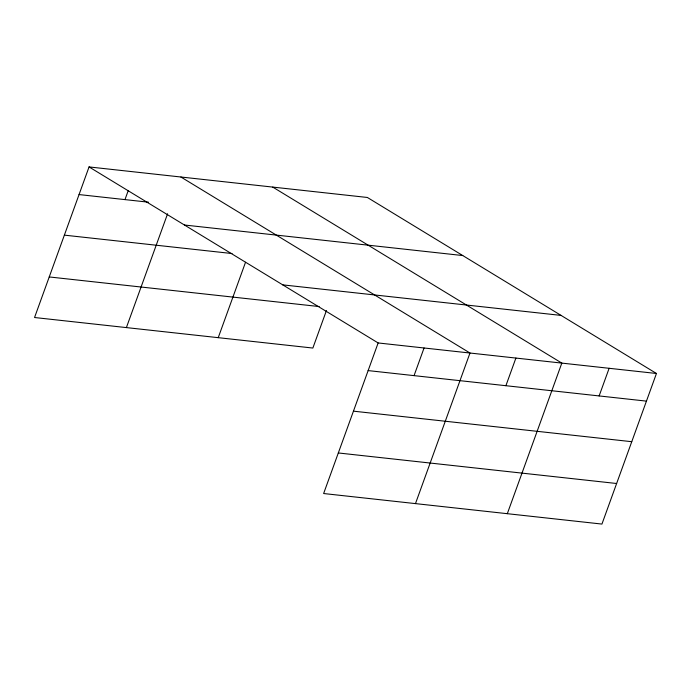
<?xml version="1.0" encoding="UTF-8"?>
<svg xmlns="http://www.w3.org/2000/svg" width="691" height="691" viewBox="0 0 691 691"><rect width="100%" height="100%" fill="white"/><g stroke="black" fill="none" stroke-linecap="round" stroke-linejoin="round"><path stroke-width="1.04" d="M656.45 373.486L378.141 342.952L323.63 493.529L601.939 524.072L656.45 373.486L367.37 197.471L89.061 166.928L34.55 317.514L312.859 348.048L326.446 310.527M124.976 199.613L128.189 190.725M126.393 327.586L167.593 213.778M218.235 337.666L245.53 262.269M414.056 375.628L424.058 347.988M415.472 503.609L469.984 353.023L180.904 177.008M505.898 385.708L515.901 358.068M507.315 513.681L561.826 363.103L272.746 187.088M599.132 395.934L609.134 368.294M79.05 194.568L148.47 202.187M184.454 225.016L462.763 255.558M64.367 235.139L232.029 253.537M282.74 284.865L561.057 315.407M49.234 276.944L319.138 306.554M368.13 370.592L646.448 401.125M353.447 411.162L631.755 441.696M338.314 452.959L616.631 483.501M89.061 166.928L378.141 342.952"/></g></svg>
